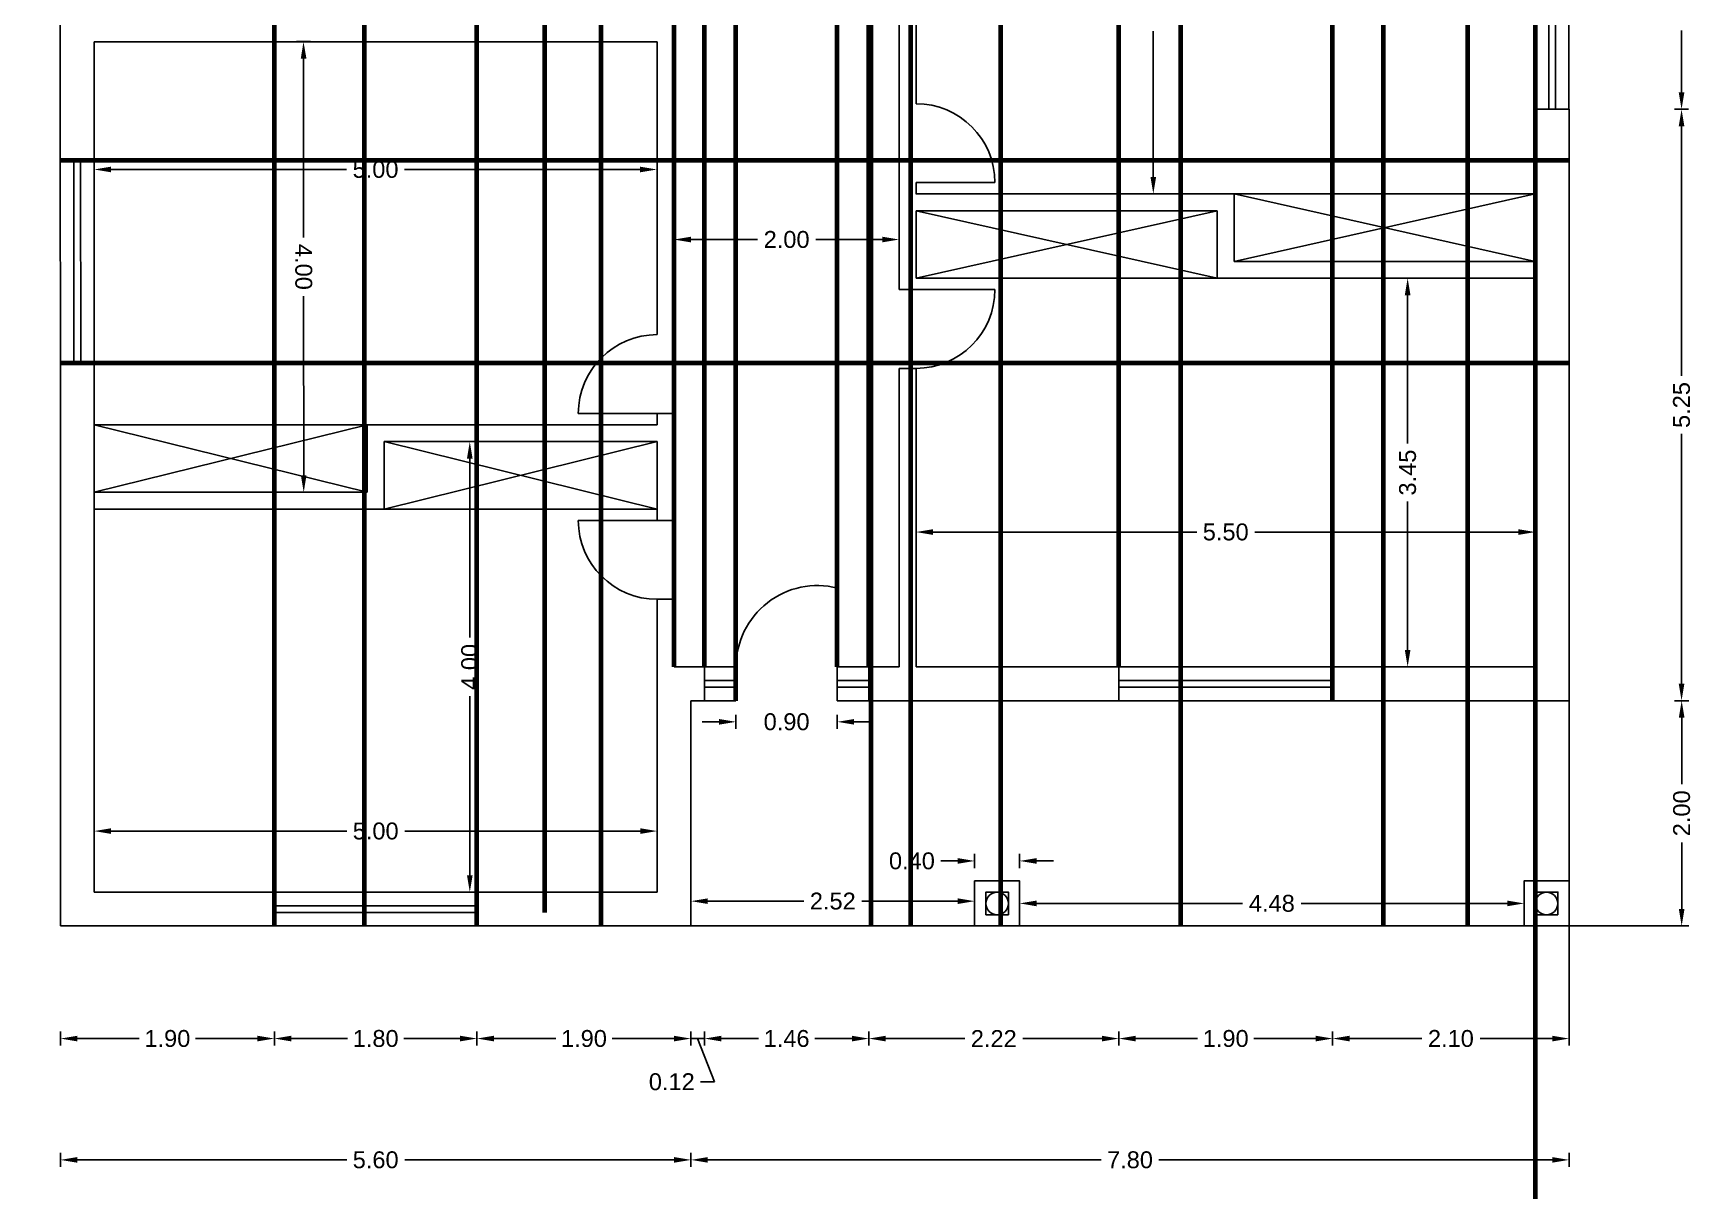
# Model space of a CAD drawing. Header units: millimetres. Extents: x 1315 to 1720, y -131 to -50.
# Drawn here: x 1542.15 to 1556.89, y -86.5 to -76.22 of the extents above; entities that cross this region are included whole.
import ezdxf

# ---------------------------------------------------------------- set-up
doc = ezdxf.new("R2010")
doc.units = ezdxf.units.MM
for name, color, linetype in [('Alçados', 50, 'Continuous'), ('cortes', 6, 'Continuous'), ('cotas', 1, 'Continuous')]:
    doc.layers.add(name, color=color, linetype=linetype)
doc.styles.get("Standard").update_dxf_attribs({"font": 'ARIALUNI.TTF', "height": 0.22})
doc.dimstyles.get("Standard").update_dxf_attribs({"dimtxt": 0.15, "dimasz": 0.15, "dimexe": 0.0625, "dimexo": 0.0625, "dimgap": 0.0625, "dimtad": 0, "dimzin": 0, "dimdsep": 46, "dimtxsty": 'Standard', "dimcen": 2.5, "dimclrd": 256, "dimclre": 256, "dimclrt": 256, "dimazin": 0, "dimtfac": 1, "dimtofl": 0, "dimtmove": 0, "dimatfit": 3, "dimfxl": 0.0625, "dimfxlon": 1, "dimtolj": 1, "dimtzin": 0, "dimlwd": -1, "dimlwe": -1, "dimarcsym": 0})

# ---------------------------------------------------------------- blocks, each defined once
blk = doc.blocks.new('*D99')
at = {"layer": 'cotas', "transparency": 16777216}
for p, q in [((1540.776, -79.147), (1540.651, -79.147)), ((1540.713, -79.297), (1540.713, -81.389)), ((1540.713, -83.997), (1540.713, -81.904)), ((1540.776, -84.147), (1540.651, -84.147))]:
    blk.add_line(p, q, dxfattribs=at)
at = {"layer": 'cotas', "lineweight": 100, "transparency": 16777216}
for points in [[(1540.688, -79.297), (1540.738, -79.297), (1540.713, -79.147)], [(1540.688, -83.997), (1540.738, -83.997), (1540.713, -84.147)]]:
    blk.add_solid(points, dxfattribs=at)
at = {"layer": 'Defpoints', "color": 0, "lineweight": 100, "transparency": 16777216}
for p in [(1540.713, -79.147), (1542.389, -79.147), (1542.389, -84.147)]:
    blk.add_point(p, dxfattribs=at)
at = {"layer": 'cotas', "transparency": 16777216, "insert": (1540.713, -81.647), "char_height": 0.15, "attachment_point": 5, "rotation": 90}
blk.add_mtext('\\A1;5.00', dxfattribs=at)
blk = doc.blocks.new('*D100')
at = {"layer": 'cotas', "transparency": 16777216}
for p, q in [((1540.785, -77.347), (1540.66, -77.347)), ((1540.723, -77.497), (1540.723, -77.996)), ((1540.723, -78.997), (1540.723, -78.497)), ((1540.785, -79.147), (1540.66, -79.147))]:
    blk.add_line(p, q, dxfattribs=at)
at = {"layer": 'cotas', "lineweight": 100, "transparency": 16777216}
for points in [[(1540.698, -77.497), (1540.748, -77.497), (1540.723, -77.347)], [(1540.698, -78.997), (1540.748, -78.997), (1540.723, -79.147)]]:
    blk.add_solid(points, dxfattribs=at)
at = {"layer": 'Defpoints', "color": 0, "lineweight": 100, "transparency": 16777216}
for p in [(1540.723, -77.347), (1542.389, -77.347), (1542.389, -79.147)]:
    blk.add_point(p, dxfattribs=at)
at = {"layer": 'cotas', "transparency": 16777216, "insert": (1540.723, -78.247), "char_height": 0.15, "attachment_point": 5, "rotation": 90}
blk.add_mtext('\\A1;1.80', dxfattribs=at)
blk = doc.blocks.new('*D101')
at = {"layer": 'cotas', "transparency": 16777216}
for p, q in [((1540.79, -75.297), (1540.665, -75.297)), ((1540.727, -75.447), (1540.727, -76.063)), ((1540.727, -77.197), (1540.727, -76.581)), ((1540.79, -77.347), (1540.665, -77.347))]:
    blk.add_line(p, q, dxfattribs=at)
at = {"layer": 'cotas', "lineweight": 100, "transparency": 16777216}
for points in [[(1540.702, -75.447), (1540.752, -75.447), (1540.727, -75.297)], [(1540.702, -77.197), (1540.752, -77.197), (1540.727, -77.347)]]:
    blk.add_solid(points, dxfattribs=at)
at = {"layer": 'Defpoints', "color": 0, "lineweight": 100, "transparency": 16777216}
for p in [(1540.727, -75.297), (1542.388, -75.297), (1542.388, -77.347)]:
    blk.add_point(p, dxfattribs=at)
at = {"layer": 'cotas', "transparency": 16777216, "insert": (1540.727, -76.322), "char_height": 0.15, "attachment_point": 5, "rotation": 90}
blk.add_mtext('\\A1;2.05', dxfattribs=at)
blk = doc.blocks.new('*D95')
at = {"layer": 'cotas', "transparency": 16777216}
for p, q in [((1556.725, -74.997), (1556.85, -74.997)), ((1556.725, -76.897), (1556.85, -76.897))]:
    blk.add_line(p, q, dxfattribs=at)
at = {"layer": 'cotas', "lineweight": -2, "transparency": 16777216}
for p, q in [((1556.788, -75.147), (1556.788, -75.696)), ((1556.788, -76.747), (1556.788, -76.197))]:
    blk.add_line(p, q, dxfattribs=at)
at = {"layer": 'cotas', "lineweight": 100, "transparency": 16777216}
for points in [[(1556.763, -75.147), (1556.813, -75.147), (1556.788, -74.997)], [(1556.763, -76.747), (1556.813, -76.747), (1556.788, -76.897)]]:
    blk.add_solid(points, dxfattribs=at)
at = {"layer": 'Defpoints', "color": 0, "lineweight": 100, "transparency": 16777216}
for p in [(1555.788, -74.997), (1555.788, -76.897), (1556.788, -76.897)]:
    blk.add_point(p, dxfattribs=at)
at = {"layer": 'cotas', "transparency": 16777216, "insert": (1556.788, -75.947), "char_height": 0.15, "attachment_point": 5, "rotation": 90}
blk.add_mtext('\\A1;1.90', dxfattribs=at)
blk = doc.blocks.new('*D109')
at = {"layer": 'cotas', "transparency": 16777216}
for p, q in [((1556.725, -76.897), (1556.85, -76.897)), ((1556.788, -77.047), (1556.788, -79.264)), ((1556.788, -81.997), (1556.788, -79.779)), ((1556.725, -82.147), (1556.85, -82.147))]:
    blk.add_line(p, q, dxfattribs=at)
at = {"layer": 'cotas', "lineweight": 100, "transparency": 16777216}
for points in [[(1556.763, -77.047), (1556.813, -77.047), (1556.788, -76.897)], [(1556.763, -81.997), (1556.813, -81.997), (1556.788, -82.147)]]:
    blk.add_solid(points, dxfattribs=at)
at = {"layer": 'Defpoints', "color": 0, "lineweight": 100, "transparency": 16777216}
for p in [(1555.788, -76.897), (1555.788, -82.147), (1556.788, -82.147)]:
    blk.add_point(p, dxfattribs=at)
at = {"layer": 'cotas', "transparency": 16777216, "insert": (1556.788, -79.522), "char_height": 0.15, "attachment_point": 5, "rotation": 90}
blk.add_mtext('\\A1;5.25', dxfattribs=at)
blk = doc.blocks.new('*D110')
at = {"layer": 'cotas', "transparency": 16777216}
for p, q in [((1556.727, -82.147), (1556.852, -82.147)), ((1556.789, -82.297), (1556.789, -82.888)), ((1556.789, -83.997), (1556.789, -83.405)), ((1556.727, -84.147), (1556.852, -84.147))]:
    blk.add_line(p, q, dxfattribs=at)
at = {"layer": 'cotas', "lineweight": 100, "transparency": 16777216}
for points in [[(1556.764, -82.297), (1556.814, -82.297), (1556.789, -82.147)], [(1556.764, -83.997), (1556.814, -83.997), (1556.789, -84.147)]]:
    blk.add_solid(points, dxfattribs=at)
at = {"layer": 'Defpoints', "color": 0, "lineweight": 100, "transparency": 16777216}
for p in [(1555.788, -82.147), (1555.789, -84.147), (1556.789, -84.147)]:
    blk.add_point(p, dxfattribs=at)
at = {"layer": 'cotas', "transparency": 16777216, "insert": (1556.789, -83.147), "char_height": 0.15, "attachment_point": 5, "rotation": 90}
blk.add_mtext('\\A1;2.00', dxfattribs=at)
blk = doc.blocks.new('*D111')
at = {"layer": 'cotas', "transparency": 16777216}
for p, q in [((1550.909, -84.009), (1550.909, -83.884)), ((1551.059, -83.947), (1552.889, -83.947)), ((1555.239, -83.947), (1553.41, -83.947)), ((1555.389, -84.009), (1555.389, -83.884))]:
    blk.add_line(p, q, dxfattribs=at)
at = {"layer": 'cotas', "lineweight": 100, "transparency": 16777216}
for points in [[(1551.059, -83.922), (1551.059, -83.972), (1550.909, -83.947)], [(1555.239, -83.922), (1555.239, -83.972), (1555.389, -83.947)]]:
    blk.add_solid(points, dxfattribs=at)
at = {"layer": 'Defpoints', "color": 0, "lineweight": 100, "transparency": 16777216}
for p in [(1555.389, -83.947), (1550.909, -84.147), (1555.389, -84.147)]:
    blk.add_point(p, dxfattribs=at)
at = {"layer": 'cotas', "transparency": 16777216, "insert": (1553.149, -83.947), "char_height": 0.15, "attachment_point": 5}
blk.add_mtext('\\A1;4.48', dxfattribs=at)
blk = doc.blocks.new('*D112')
at = {"layer": 'cotas', "transparency": 16777216}
for p, q in [((1547.989, -83.989), (1547.989, -83.864)), ((1550.509, -83.989), (1550.509, -83.864)), ((1548.139, -83.927), (1548.992, -83.927)), ((1550.359, -83.927), (1549.507, -83.927))]:
    blk.add_line(p, q, dxfattribs=at)
at = {"layer": 'cotas', "lineweight": 100, "transparency": 16777216}
for points in [[(1548.139, -83.902), (1548.139, -83.952), (1547.989, -83.927)], [(1550.359, -83.902), (1550.359, -83.952), (1550.509, -83.927)]]:
    blk.add_solid(points, dxfattribs=at)
at = {"layer": 'Defpoints', "color": 0, "lineweight": 100, "transparency": 16777216}
for p in [(1550.509, -83.927), (1547.989, -84.147), (1550.509, -84.147)]:
    blk.add_point(p, dxfattribs=at)
at = {"layer": 'cotas', "transparency": 16777216, "insert": (1549.249, -83.927), "char_height": 0.15, "attachment_point": 5}
blk.add_mtext('\\A1;2.52', dxfattribs=at)
blk = doc.blocks.new('*D113')
at = {"layer": 'cotas', "transparency": 16777216}
for p, q in [((1548.239, -82.335), (1548.089, -82.335)), ((1548.389, -82.272), (1548.389, -82.397)), ((1549.289, -82.272), (1549.289, -82.397)), ((1549.439, -82.335), (1549.589, -82.335))]:
    blk.add_line(p, q, dxfattribs=at)
at = {"layer": 'cotas', "lineweight": 100, "transparency": 16777216}
for points in [[(1548.239, -82.31), (1548.239, -82.36), (1548.389, -82.335)], [(1549.439, -82.31), (1549.439, -82.36), (1549.289, -82.335)]]:
    blk.add_solid(points, dxfattribs=at)
at = {"layer": 'Defpoints', "color": 0, "lineweight": 100, "transparency": 16777216}
for p in [(1548.389, -82.147), (1549.289, -82.147), (1549.289, -82.335)]:
    blk.add_point(p, dxfattribs=at)
at = {"layer": 'cotas', "transparency": 16777216, "insert": (1548.839, -82.335), "char_height": 0.15, "attachment_point": 5}
blk.add_mtext('\\A1;0.90', dxfattribs=at)
blk = doc.blocks.new('*D114')
at = {"layer": 'cotas', "transparency": 16777216}
for p, q in [((1549.989, -80.712), (1549.989, -80.587)), ((1555.489, -80.712), (1555.489, -80.587)), ((1550.139, -80.65), (1552.482, -80.65)), ((1555.339, -80.65), (1552.997, -80.65))]:
    blk.add_line(p, q, dxfattribs=at)
at = {"layer": 'cotas', "lineweight": 100, "transparency": 16777216}
for points in [[(1550.139, -80.625), (1550.139, -80.675), (1549.989, -80.65)], [(1555.339, -80.625), (1555.339, -80.675), (1555.489, -80.65)]]:
    blk.add_solid(points, dxfattribs=at)
at = {"layer": 'Defpoints', "color": 0, "lineweight": 100, "transparency": 16777216}
for p in [(1555.489, -80.65), (1549.989, -81.847), (1555.489, -81.847)]:
    blk.add_point(p, dxfattribs=at)
at = {"layer": 'cotas', "transparency": 16777216, "insert": (1552.739, -80.65), "char_height": 0.15, "attachment_point": 5}
blk.add_mtext('\\A1;5.50', dxfattribs=at)
blk = doc.blocks.new('*D115')
at = {"layer": 'cotas', "transparency": 16777216}
for p, q in [((1554.417, -78.397), (1554.292, -78.397)), ((1554.355, -78.547), (1554.355, -79.864)), ((1554.355, -81.697), (1554.355, -80.379)), ((1554.417, -81.847), (1554.292, -81.847))]:
    blk.add_line(p, q, dxfattribs=at)
at = {"layer": 'cotas', "lineweight": 100, "transparency": 16777216}
for points in [[(1554.33, -78.547), (1554.38, -78.547), (1554.355, -78.397)], [(1554.33, -81.697), (1554.38, -81.697), (1554.355, -81.847)]]:
    blk.add_solid(points, dxfattribs=at)
at = {"layer": 'Defpoints', "color": 0, "lineweight": 100, "transparency": 16777216}
for p in [(1555.489, -78.397), (1554.355, -81.847), (1555.489, -81.847)]:
    blk.add_point(p, dxfattribs=at)
at = {"layer": 'cotas', "transparency": 16777216, "insert": (1554.355, -80.122), "char_height": 0.15, "attachment_point": 5, "rotation": 90}
blk.add_mtext('\\A1;3.45', dxfattribs=at)
blk = doc.blocks.new('*D125')
at = {"layer": 'cotas', "transparency": 16777216}
for p, q in [((1552.158, -74.247), (1552.033, -74.247)), ((1552.096, -74.397), (1552.096, -75.689)), ((1552.096, -77.497), (1552.096, -76.204)), ((1552.158, -77.647), (1552.033, -77.647))]:
    blk.add_line(p, q, dxfattribs=at)
at = {"layer": 'cotas', "lineweight": 100, "transparency": 16777216}
for points in [[(1552.071, -74.397), (1552.121, -74.397), (1552.096, -74.247)], [(1552.071, -77.497), (1552.121, -77.497), (1552.096, -77.647)]]:
    blk.add_solid(points, dxfattribs=at)
at = {"layer": 'Defpoints', "color": 0, "lineweight": 100, "transparency": 16777216}
for p in [(1552.096, -74.247), (1552.738, -74.247), (1552.738, -77.647)]:
    blk.add_point(p, dxfattribs=at)
at = {"layer": 'cotas', "transparency": 16777216, "insert": (1552.096, -75.947), "char_height": 0.15, "attachment_point": 5, "rotation": 90}
blk.add_mtext('\\A1;3.40', dxfattribs=at)
blk = doc.blocks.new('*D126')
at = {"layer": 'cotas', "transparency": 16777216}
for p, q in [((1542.689, -83.368), (1542.689, -83.243)), ((1547.689, -83.368), (1547.689, -83.243)), ((1542.839, -83.305), (1544.932, -83.305)), ((1547.539, -83.305), (1545.447, -83.305))]:
    blk.add_line(p, q, dxfattribs=at)
at = {"layer": 'cotas', "lineweight": 100, "transparency": 16777216}
for points in [[(1542.839, -83.28), (1542.839, -83.33), (1542.689, -83.305)], [(1547.539, -83.28), (1547.539, -83.33), (1547.689, -83.305)]]:
    blk.add_solid(points, dxfattribs=at)
at = {"layer": 'Defpoints', "color": 0, "lineweight": 100, "transparency": 16777216}
for p in [(1547.689, -83.305), (1542.689, -83.847), (1547.689, -83.847)]:
    blk.add_point(p, dxfattribs=at)
at = {"layer": 'cotas', "transparency": 16777216, "insert": (1545.189, -83.305), "char_height": 0.15, "attachment_point": 5}
blk.add_mtext('\\A1;5.00', dxfattribs=at)
blk = doc.blocks.new('*D127')
at = {"layer": 'cotas', "transparency": 16777216}
for p, q in [((1546.088, -79.847), (1545.963, -79.847)), ((1546.025, -79.997), (1546.025, -81.586)), ((1546.025, -83.697), (1546.025, -82.107)), ((1546.088, -83.847), (1545.963, -83.847))]:
    blk.add_line(p, q, dxfattribs=at)
at = {"layer": 'cotas', "lineweight": 100, "transparency": 16777216}
for points in [[(1546, -79.997), (1546.05, -79.997), (1546.025, -79.847)], [(1546, -83.697), (1546.05, -83.697), (1546.025, -83.847)]]:
    blk.add_solid(points, dxfattribs=at)
at = {"layer": 'Defpoints', "color": 0, "lineweight": 100, "transparency": 16777216}
for p in [(1547.689, -79.847), (1546.025, -83.847), (1547.689, -83.847)]:
    blk.add_point(p, dxfattribs=at)
at = {"layer": 'cotas', "transparency": 16777216, "insert": (1546.025, -81.847), "char_height": 0.15, "attachment_point": 5, "rotation": 90}
blk.add_mtext('\\A1;4.00', dxfattribs=at)
blk = doc.blocks.new('*D128')
at = {"layer": 'cotas', "transparency": 16777216}
for p, q in [((1544.486, -76.296), (1544.611, -76.296)), ((1544.549, -76.446), (1544.549, -78.036)), ((1544.55, -80.146), (1544.549, -78.556)), ((1544.488, -80.296), (1544.613, -80.296))]:
    blk.add_line(p, q, dxfattribs=at)
at = {"layer": 'cotas', "lineweight": 100, "transparency": 16777216}
for points in [[(1544.574, -76.446), (1544.524, -76.446), (1544.548, -76.296)], [(1544.575, -80.146), (1544.525, -80.146), (1544.55, -80.296)]]:
    blk.add_solid(points, dxfattribs=at)
at = {"layer": 'Defpoints', "color": 0, "lineweight": 100, "transparency": 16777216}
for p in [(1542.688, -76.297), (1544.548, -76.296), (1542.689, -80.297)]:
    blk.add_point(p, dxfattribs=at)
at = {"layer": 'cotas', "transparency": 16777216, "insert": (1544.549, -78.296), "char_height": 0.15, "attachment_point": 5, "rotation": 270.0236}
blk.add_mtext('\\A1;4.00', dxfattribs=at)
blk = doc.blocks.new('*D129')
at = {"layer": 'cotas', "transparency": 16777216}
for p, q in [((1542.688, -77.368), (1542.688, -77.493)), ((1547.688, -77.368), (1547.688, -77.493)), ((1542.838, -77.431), (1544.93, -77.431)), ((1547.538, -77.431), (1545.445, -77.431))]:
    blk.add_line(p, q, dxfattribs=at)
at = {"layer": 'cotas', "lineweight": 100, "transparency": 16777216}
for points in [[(1542.838, -77.406), (1542.838, -77.456), (1542.688, -77.431)], [(1547.538, -77.406), (1547.538, -77.456), (1547.688, -77.431)]]:
    blk.add_solid(points, dxfattribs=at)
at = {"layer": 'Defpoints', "color": 0, "lineweight": 100, "transparency": 16777216}
for p in [(1542.688, -76.297), (1547.688, -76.297), (1547.688, -77.431)]:
    blk.add_point(p, dxfattribs=at)
at = {"layer": 'cotas', "transparency": 16777216, "insert": (1545.188, -77.431), "char_height": 0.15, "attachment_point": 5}
blk.add_mtext('\\A1;5.00', dxfattribs=at)
blk = doc.blocks.new('*D133')
at = {"layer": 'cotas', "transparency": 16777216}
for p, q in [((1547.839, -78.115), (1547.839, -77.99)), ((1547.989, -78.053), (1548.581, -78.053)), ((1549.689, -78.053), (1549.098, -78.053)), ((1549.839, -78.115), (1549.839, -77.99))]:
    blk.add_line(p, q, dxfattribs=at)
at = {"layer": 'cotas', "lineweight": 100, "transparency": 16777216}
for points in [[(1547.989, -78.028), (1547.989, -78.078), (1547.839, -78.053)], [(1549.689, -78.028), (1549.689, -78.078), (1549.839, -78.053)]]:
    blk.add_solid(points, dxfattribs=at)
at = {"layer": 'Defpoints', "color": 0, "lineweight": 100, "transparency": 16777216}
for p in [(1547.839, -78.053), (1547.839, -78.497), (1549.839, -78.497)]:
    blk.add_point(p, dxfattribs=at)
at = {"layer": 'cotas', "transparency": 16777216, "insert": (1548.839, -78.053), "char_height": 0.15, "attachment_point": 5}
blk.add_mtext('\\A1;2.00', dxfattribs=at)
blk = doc.blocks.new('*D136')
at = {"layer": 'cotas', "transparency": 16777216}
for p, q in [((1553.689, -85.084), (1553.689, -85.209)), ((1553.839, -85.147), (1554.481, -85.147)), ((1555.639, -85.147), (1554.998, -85.147)), ((1555.789, -85.084), (1555.789, -85.209))]:
    blk.add_line(p, q, dxfattribs=at)
at = {"layer": 'cotas', "lineweight": 100, "transparency": 16777216}
for points in [[(1553.839, -85.122), (1553.839, -85.172), (1553.689, -85.147)], [(1555.639, -85.122), (1555.639, -85.172), (1555.789, -85.147)]]:
    blk.add_solid(points, dxfattribs=at)
at = {"layer": 'Defpoints', "color": 0, "lineweight": 100, "transparency": 16777216}
for p in [(1553.689, -82.147), (1555.789, -82.147), (1555.789, -85.147)]:
    blk.add_point(p, dxfattribs=at)
at = {"layer": 'cotas', "transparency": 16777216, "insert": (1554.739, -85.147), "char_height": 0.15, "attachment_point": 5}
blk.add_mtext('\\A1;2.10', dxfattribs=at)
blk = doc.blocks.new('*D137')
at = {"layer": 'cotas', "transparency": 16777216}
for p, q in [((1551.789, -85.084), (1551.789, -85.209)), ((1551.939, -85.147), (1552.489, -85.147)), ((1553.539, -85.147), (1552.989, -85.147)), ((1553.689, -85.084), (1553.689, -85.209))]:
    blk.add_line(p, q, dxfattribs=at)
at = {"layer": 'cotas', "lineweight": 100, "transparency": 16777216}
for points in [[(1551.939, -85.122), (1551.939, -85.172), (1551.789, -85.147)], [(1553.539, -85.122), (1553.539, -85.172), (1553.689, -85.147)]]:
    blk.add_solid(points, dxfattribs=at)
at = {"layer": 'Defpoints', "color": 0, "lineweight": 100, "transparency": 16777216}
for p in [(1551.789, -82.147), (1553.689, -82.147), (1553.689, -85.147)]:
    blk.add_point(p, dxfattribs=at)
at = {"layer": 'cotas', "transparency": 16777216, "insert": (1552.739, -85.147), "char_height": 0.15, "attachment_point": 5}
blk.add_mtext('\\A1;1.90', dxfattribs=at)
blk = doc.blocks.new('*D138')
at = {"layer": 'cotas', "transparency": 16777216}
for p, q in [((1549.569, -85.084), (1549.569, -85.209)), ((1549.719, -85.147), (1550.422, -85.147)), ((1551.639, -85.147), (1550.937, -85.147)), ((1551.789, -85.084), (1551.789, -85.209))]:
    blk.add_line(p, q, dxfattribs=at)
at = {"layer": 'cotas', "lineweight": 100, "transparency": 16777216}
for points in [[(1549.719, -85.122), (1549.719, -85.172), (1549.569, -85.147)], [(1551.639, -85.122), (1551.639, -85.172), (1551.789, -85.147)]]:
    blk.add_solid(points, dxfattribs=at)
at = {"layer": 'Defpoints', "color": 0, "lineweight": 100, "transparency": 16777216}
for p in [(1549.569, -81.847), (1551.789, -81.847), (1549.569, -85.147)]:
    blk.add_point(p, dxfattribs=at)
at = {"layer": 'cotas', "transparency": 16777216, "insert": (1550.679, -85.147), "char_height": 0.15, "attachment_point": 5}
blk.add_mtext('\\A1;2.22', dxfattribs=at)
blk = doc.blocks.new('*D139')
at = {"layer": 'cotas', "transparency": 16777216}
for p, q in [((1548.109, -85.084), (1548.109, -85.209)), ((1548.259, -85.147), (1548.589, -85.147)), ((1549.419, -85.147), (1549.09, -85.147)), ((1549.569, -85.084), (1549.569, -85.209))]:
    blk.add_line(p, q, dxfattribs=at)
at = {"layer": 'cotas', "lineweight": 100, "transparency": 16777216}
for points in [[(1548.259, -85.122), (1548.259, -85.172), (1548.109, -85.147)], [(1549.419, -85.122), (1549.419, -85.172), (1549.569, -85.147)]]:
    blk.add_solid(points, dxfattribs=at)
at = {"layer": 'Defpoints', "color": 0, "lineweight": 100, "transparency": 16777216}
for p in [(1548.109, -82.147), (1549.569, -82.147), (1548.109, -85.147)]:
    blk.add_point(p, dxfattribs=at)
at = {"layer": 'cotas', "transparency": 16777216, "insert": (1548.839, -85.147), "char_height": 0.15, "attachment_point": 5}
blk.add_mtext('\\A1;1.46', dxfattribs=at)
blk = doc.blocks.new('*D140')
at = {"layer": 'cotas', "transparency": 16777216}
for p, q in [((1542.389, -85.084), (1542.389, -85.209)), ((1542.539, -85.147), (1543.089, -85.147)), ((1544.139, -85.147), (1543.589, -85.147)), ((1544.289, -85.084), (1544.289, -85.209))]:
    blk.add_line(p, q, dxfattribs=at)
at = {"layer": 'cotas', "lineweight": 100, "transparency": 16777216}
for points in [[(1542.539, -85.122), (1542.539, -85.172), (1542.389, -85.147)], [(1544.139, -85.122), (1544.139, -85.172), (1544.289, -85.147)]]:
    blk.add_solid(points, dxfattribs=at)
at = {"layer": 'Defpoints', "color": 0, "lineweight": 100, "transparency": 16777216}
for p in [(1542.389, -84.147), (1544.289, -84.147), (1544.289, -85.147)]:
    blk.add_point(p, dxfattribs=at)
at = {"layer": 'cotas', "transparency": 16777216, "insert": (1543.339, -85.147), "char_height": 0.15, "attachment_point": 5}
blk.add_mtext('\\A1;1.90', dxfattribs=at)
blk = doc.blocks.new('*D141')
at = {"layer": 'cotas', "transparency": 16777216}
for p, q in [((1544.289, -85.084), (1544.289, -85.209)), ((1544.439, -85.147), (1544.939, -85.147)), ((1545.939, -85.147), (1545.439, -85.147)), ((1546.089, -85.084), (1546.089, -85.209))]:
    blk.add_line(p, q, dxfattribs=at)
at = {"layer": 'cotas', "lineweight": 100, "transparency": 16777216}
for points in [[(1544.439, -85.122), (1544.439, -85.172), (1544.289, -85.147)], [(1545.939, -85.122), (1545.939, -85.172), (1546.089, -85.147)]]:
    blk.add_solid(points, dxfattribs=at)
at = {"layer": 'Defpoints', "color": 0, "lineweight": 100, "transparency": 16777216}
for p in [(1544.289, -84.147), (1546.089, -84.147), (1546.089, -85.147)]:
    blk.add_point(p, dxfattribs=at)
at = {"layer": 'cotas', "transparency": 16777216, "insert": (1545.189, -85.147), "char_height": 0.15, "attachment_point": 5}
blk.add_mtext('\\A1;1.80', dxfattribs=at)
blk = doc.blocks.new('*D142')
at = {"layer": 'cotas', "transparency": 16777216}
for p, q in [((1546.089, -85.084), (1546.089, -85.209)), ((1546.239, -85.147), (1546.789, -85.147)), ((1547.839, -85.147), (1547.289, -85.147)), ((1547.989, -85.084), (1547.989, -85.209))]:
    blk.add_line(p, q, dxfattribs=at)
at = {"layer": 'cotas', "lineweight": 100, "transparency": 16777216}
for points in [[(1546.239, -85.122), (1546.239, -85.172), (1546.089, -85.147)], [(1547.839, -85.122), (1547.839, -85.172), (1547.989, -85.147)]]:
    blk.add_solid(points, dxfattribs=at)
at = {"layer": 'Defpoints', "color": 0, "lineweight": 100, "transparency": 16777216}
for p in [(1546.089, -84.147), (1547.989, -84.147), (1547.989, -85.147)]:
    blk.add_point(p, dxfattribs=at)
at = {"layer": 'cotas', "transparency": 16777216, "insert": (1547.039, -85.147), "char_height": 0.15, "attachment_point": 5}
blk.add_mtext('\\A1;1.90', dxfattribs=at)
blk = doc.blocks.new('*D81')
at = {"layer": 'cotas', "transparency": 16777216}
for p, q in [((1547.989, -86.161), (1547.989, -86.286)), ((1548.139, -86.224), (1551.633, -86.224)), ((1555.639, -86.224), (1552.146, -86.224)), ((1555.789, -86.161), (1555.789, -86.286))]:
    blk.add_line(p, q, dxfattribs=at)
at = {"layer": 'cotas', "lineweight": 100, "transparency": 16777216}
for points in [[(1548.139, -86.199), (1548.139, -86.249), (1547.989, -86.224)], [(1555.639, -86.199), (1555.639, -86.249), (1555.789, -86.224)]]:
    blk.add_solid(points, dxfattribs=at)
at = {"layer": 'Defpoints', "color": 0, "lineweight": 100, "transparency": 16777216}
for p in [(1547.989, -84.147), (1555.789, -84.147), (1555.789, -86.224)]:
    blk.add_point(p, dxfattribs=at)
at = {"layer": 'cotas', "transparency": 16777216, "insert": (1551.889, -86.224), "char_height": 0.15, "attachment_point": 5}
blk.add_mtext('\\A1;7.80', dxfattribs=at)
blk = doc.blocks.new('*D82')
at = {"layer": 'cotas', "transparency": 16777216}
for p, q in [((1542.389, -86.161), (1542.389, -86.286)), ((1542.539, -86.224), (1544.932, -86.224)), ((1547.839, -86.224), (1545.447, -86.224)), ((1547.989, -86.161), (1547.989, -86.286))]:
    blk.add_line(p, q, dxfattribs=at)
at = {"layer": 'cotas', "lineweight": 100, "transparency": 16777216}
for points in [[(1542.539, -86.199), (1542.539, -86.249), (1542.389, -86.224)], [(1547.839, -86.199), (1547.839, -86.249), (1547.989, -86.224)]]:
    blk.add_solid(points, dxfattribs=at)
at = {"layer": 'Defpoints', "color": 0, "lineweight": 100, "transparency": 16777216}
for p in [(1542.389, -84.147), (1547.989, -84.147), (1547.989, -86.224)]:
    blk.add_point(p, dxfattribs=at)
at = {"layer": 'cotas', "transparency": 16777216, "insert": (1545.189, -86.224), "char_height": 0.15, "attachment_point": 5}
blk.add_mtext('\\A1;5.60', dxfattribs=at)
blk = doc.blocks.new('*D84')
at = {"layer": 'cotas', "transparency": 16777216}
for p, q in [((1544.288, -61.995), (1544.288, -61.932)), ((1544.438, -61.995), (1545.942, -61.995)), ((1547.959, -61.995), (1546.455, -61.995)), ((1548.109, -62.057), (1548.109, -61.932))]:
    blk.add_line(p, q, dxfattribs=at)
at = {"layer": 'cotas', "lineweight": 100, "transparency": 16777216}
for points in [[(1544.438, -61.97), (1544.438, -62.02), (1544.288, -61.995)], [(1547.959, -61.97), (1547.959, -62.02), (1548.109, -61.995)]]:
    blk.add_solid(points, dxfattribs=at)
at = {"layer": 'Defpoints', "color": 0, "lineweight": 100, "transparency": 16777216}
for p in [(1544.288, -61.995), (1548.109, -61.995), (1548.109, -85.147)]:
    blk.add_point(p, dxfattribs=at)
at = {"layer": 'cotas', "transparency": 16777216, "insert": (1546.199, -61.995), "char_height": 0.15, "attachment_point": 5}
blk.add_mtext('\\A1;3.82', dxfattribs=at)
blk = doc.blocks.new('*D85')
at = {"layer": 'cotas', "transparency": 16777216}
for p, q in [((1548.049, -61.995), (1548.119, -61.762)), ((1548.119, -61.762), (1548.244, -61.762)), ((1547.839, -61.995), (1547.689, -61.995)), ((1547.989, -62.057), (1547.989, -61.932)), ((1548.109, -61.995), (1547.989, -61.995)), ((1548.109, -62.057), (1548.109, -61.932)), ((1548.259, -61.995), (1548.409, -61.995))]:
    blk.add_line(p, q, dxfattribs=at)
at = {"layer": 'cotas', "lineweight": 100, "transparency": 16777216}
for points in [[(1547.839, -61.97), (1547.839, -62.02), (1547.989, -61.995)], [(1548.259, -61.97), (1548.259, -62.02), (1548.109, -61.995)]]:
    blk.add_solid(points, dxfattribs=at)
at = {"layer": 'Defpoints', "color": 0, "lineweight": 100, "transparency": 16777216}
for p in [(1547.989, -61.995), (1547.989, -85.147), (1548.109, -85.147)]:
    blk.add_point(p, dxfattribs=at)
at = {"layer": 'cotas', "transparency": 16777216, "insert": (1548.501, -61.762), "char_height": 0.15, "attachment_point": 5}
blk.add_mtext('\\A1;0.12', dxfattribs=at)
blk = doc.blocks.new('*D86')
at = {"layer": 'cotas', "transparency": 16777216}
for p, q in [((1548.049, -61.995), (1548.119, -61.762)), ((1548.119, -61.762), (1548.244, -61.762)), ((1547.839, -61.995), (1547.689, -61.995)), ((1547.989, -62.057), (1547.989, -61.932)), ((1547.989, -61.995), (1548.109, -61.995)), ((1548.109, -62.057), (1548.109, -61.932)), ((1548.259, -61.995), (1548.409, -61.995))]:
    blk.add_line(p, q, dxfattribs=at)
at = {"layer": 'cotas', "lineweight": 100, "transparency": 16777216}
for points in [[(1547.839, -61.97), (1547.839, -62.02), (1547.989, -61.995)], [(1548.259, -61.97), (1548.259, -62.02), (1548.109, -61.995)]]:
    blk.add_solid(points, dxfattribs=at)
at = {"layer": 'Defpoints', "color": 0, "lineweight": 100, "transparency": 16777216}
for p in [(1548.109, -61.995), (1547.989, -85.147), (1548.109, -85.147)]:
    blk.add_point(p, dxfattribs=at)
at = {"layer": 'cotas', "transparency": 16777216, "insert": (1548.501, -61.762), "char_height": 0.15, "attachment_point": 5}
blk.add_mtext('\\A1;0.12', dxfattribs=at)
blk = doc.blocks.new('*D87')
at = {"layer": 'cotas', "transparency": 16777216}
for p, q in [((1548.049, -61.995), (1548.119, -61.762)), ((1548.119, -61.762), (1548.244, -61.762)), ((1547.839, -61.995), (1547.689, -61.995)), ((1547.989, -62.057), (1547.989, -61.932)), ((1548.109, -61.995), (1547.989, -61.995)), ((1548.109, -62.057), (1548.109, -61.932)), ((1548.259, -61.995), (1548.409, -61.995))]:
    blk.add_line(p, q, dxfattribs=at)
at = {"layer": 'cotas', "lineweight": 100, "transparency": 16777216}
for points in [[(1547.839, -61.97), (1547.839, -62.02), (1547.989, -61.995)], [(1548.259, -61.97), (1548.259, -62.02), (1548.109, -61.995)]]:
    blk.add_solid(points, dxfattribs=at)
at = {"layer": 'Defpoints', "color": 0, "lineweight": 100, "transparency": 16777216}
for p in [(1547.989, -61.995), (1547.989, -85.147), (1548.109, -85.147)]:
    blk.add_point(p, dxfattribs=at)
at = {"layer": 'cotas', "transparency": 16777216, "insert": (1548.501, -61.762), "char_height": 0.15, "attachment_point": 5}
blk.add_mtext('\\A1;0.12', dxfattribs=at)
blk = doc.blocks.new('*D88')
at = {"layer": 'cotas', "transparency": 16777216}
for p, q in [((1548.049, -61.995), (1548.119, -61.762)), ((1548.119, -61.762), (1548.244, -61.762)), ((1547.839, -61.995), (1547.689, -61.995)), ((1547.989, -62.057), (1547.989, -61.932)), ((1547.989, -61.995), (1548.109, -61.995)), ((1548.109, -62.057), (1548.109, -61.932)), ((1548.259, -61.995), (1548.409, -61.995))]:
    blk.add_line(p, q, dxfattribs=at)
at = {"layer": 'cotas', "lineweight": 100, "transparency": 16777216}
for points in [[(1547.839, -61.97), (1547.839, -62.02), (1547.989, -61.995)], [(1548.259, -61.97), (1548.259, -62.02), (1548.109, -61.995)]]:
    blk.add_solid(points, dxfattribs=at)
at = {"layer": 'Defpoints', "color": 0, "lineweight": 100, "transparency": 16777216}
for p in [(1548.109, -61.995), (1547.989, -85.147), (1548.109, -85.147)]:
    blk.add_point(p, dxfattribs=at)
at = {"layer": 'cotas', "transparency": 16777216, "insert": (1548.501, -61.762), "char_height": 0.15, "attachment_point": 5}
blk.add_mtext('\\A1;0.12', dxfattribs=at)
blk = doc.blocks.new('*D89')
at = {"layer": 'cotas', "transparency": 16777216}
for p, q in [((1548.049, -61.995), (1548.119, -61.762)), ((1548.119, -61.762), (1548.244, -61.762)), ((1547.839, -61.995), (1547.689, -61.995)), ((1547.989, -62.057), (1547.989, -61.932)), ((1548.109, -61.995), (1547.989, -61.995)), ((1548.109, -62.057), (1548.109, -61.932)), ((1548.259, -61.995), (1548.409, -61.995))]:
    blk.add_line(p, q, dxfattribs=at)
at = {"layer": 'cotas', "lineweight": 100, "transparency": 16777216}
for points in [[(1547.839, -61.97), (1547.839, -62.02), (1547.989, -61.995)], [(1548.259, -61.97), (1548.259, -62.02), (1548.109, -61.995)]]:
    blk.add_solid(points, dxfattribs=at)
at = {"layer": 'Defpoints', "color": 0, "lineweight": 100, "transparency": 16777216}
for p in [(1547.989, -61.995), (1547.989, -85.147), (1548.109, -85.147)]:
    blk.add_point(p, dxfattribs=at)
at = {"layer": 'cotas', "transparency": 16777216, "insert": (1548.501, -61.762), "char_height": 0.15, "attachment_point": 5}
blk.add_mtext('\\A1;0.12', dxfattribs=at)
blk = doc.blocks.new('*D90')
at = {"layer": 'cotas', "transparency": 16777216}
for p, q in [((1548.049, -61.995), (1548.119, -61.762)), ((1548.119, -61.762), (1548.244, -61.762)), ((1547.839, -61.995), (1547.689, -61.995)), ((1547.989, -62.057), (1547.989, -61.932)), ((1547.989, -61.995), (1548.109, -61.995)), ((1548.109, -62.057), (1548.109, -61.932)), ((1548.259, -61.995), (1548.409, -61.995))]:
    blk.add_line(p, q, dxfattribs=at)
at = {"layer": 'cotas', "lineweight": 100, "transparency": 16777216}
for points in [[(1547.839, -61.97), (1547.839, -62.02), (1547.989, -61.995)], [(1548.259, -61.97), (1548.259, -62.02), (1548.109, -61.995)]]:
    blk.add_solid(points, dxfattribs=at)
at = {"layer": 'Defpoints', "color": 0, "lineweight": 100, "transparency": 16777216}
for p in [(1548.109, -61.995), (1547.989, -85.147), (1548.109, -85.147)]:
    blk.add_point(p, dxfattribs=at)
at = {"layer": 'cotas', "transparency": 16777216, "insert": (1548.501, -61.762), "char_height": 0.15, "attachment_point": 5}
blk.add_mtext('\\A1;0.12', dxfattribs=at)
blk = doc.blocks.new('*D91')
at = {"layer": 'cotas', "transparency": 16777216}
for p, q in [((1547.839, -85.147), (1547.689, -85.147)), ((1547.989, -85.084), (1547.989, -85.209)), ((1547.989, -85.147), (1548.109, -85.147)), ((1548.049, -85.147), (1548.2, -85.531)), ((1548.109, -85.147), (1548.109, -85.084)), ((1548.259, -85.147), (1548.409, -85.147)), ((1548.2, -85.531), (1548.075, -85.531))]:
    blk.add_line(p, q, dxfattribs=at)
at = {"layer": 'cotas', "lineweight": 100, "transparency": 16777216}
for points in [[(1547.839, -85.122), (1547.839, -85.172), (1547.989, -85.147)], [(1548.259, -85.122), (1548.259, -85.172), (1548.109, -85.147)]]:
    blk.add_solid(points, dxfattribs=at)
at = {"layer": 'Defpoints', "color": 0, "lineweight": 100, "transparency": 16777216}
for p in [(1547.989, -84.147), (1548.109, -85.147), (1548.109, -85.147)]:
    blk.add_point(p, dxfattribs=at)
at = {"layer": 'cotas', "transparency": 16777216, "insert": (1547.819, -85.531), "char_height": 0.15, "attachment_point": 5}
blk.add_mtext('\\A1;0.12', dxfattribs=at)
blk = doc.blocks.new('*D151')
at = {"layer": 'cotas', "transparency": 16777216}
for p, q in [((1550.359, -83.57), (1550.209, -83.57)), ((1550.509, -83.633), (1550.509, -83.508)), ((1550.909, -83.633), (1550.909, -83.508)), ((1551.059, -83.57), (1551.209, -83.57))]:
    blk.add_line(p, q, dxfattribs=at)
at = {"layer": 'cotas', "lineweight": 100, "transparency": 16777216}
for points in [[(1550.359, -83.545), (1550.359, -83.595), (1550.509, -83.57)], [(1551.059, -83.545), (1551.059, -83.595), (1550.909, -83.57)]]:
    blk.add_solid(points, dxfattribs=at)
at = {"layer": 'Defpoints', "color": 0, "lineweight": 100, "transparency": 16777216}
for p in [(1550.509, -83.57), (1550.509, -83.747), (1550.909, -83.747)]:
    blk.add_point(p, dxfattribs=at)
at = {"layer": 'cotas', "transparency": 16777216, "insert": (1549.952, -83.57), "char_height": 0.15, "attachment_point": 5}
blk.add_mtext('\\A1;0.40', dxfattribs=at)

msp = doc.modelspace()

# ---------------------------------------------------------------- linework, layer by layer
at = {"color": 3}
for p, q in [((1547.838, -73.347), (1547.839, -76.397)), ((1549.837, -74.247), (1549.839, -78.497)), ((1549.989, -76.847), (1549.988, -74.997)), ((1555.488, -76.897), (1555.488, -74.997)), ((1555.608, -76.897), (1555.608, -74.997)), ((1555.668, -74.997), (1555.668, -76.897)), ((1555.788, -74.997), (1555.788, -76.897)), ((1542.388, -75.297), (1542.388, -77.347)), ((1542.688, -76.297), (1547.688, -76.297)), ((1542.688, -76.297), (1544.471, -76.297)), ((1542.688, -76.397), (1542.688, -76.297)), ((1547.688, -76.297), (1547.689, -76.993)), ((1542.688, -76.397), (1542.688, -77.347)), ((1547.839, -80.547), (1547.839, -76.397)), ((1555.488, -78.147), (1555.488, -76.897)), ((1555.488, -76.897), (1555.788, -76.897)), ((1555.789, -82.147), (1555.789, -76.897)), ((1547.689, -76.993), (1547.689, -78.897)), ((1542.388, -77.347), (1542.688, -77.347)), ((1542.388, -77.347), (1542.389, -79.147)), ((1542.508, -77.346), (1542.509, -79.146)), ((1542.568, -77.347), (1542.569, -79.147)), ((1542.688, -77.347), (1542.689, -79.147)), ((1555.488, -77.647), (1549.988, -77.647)), ((1549.989, -77.647), (1549.989, -77.547)), ((1549.989, -77.547), (1550.689, -77.547)), ((1550.988, -77.647), (1555.488, -77.647)), ((1552.813, -78.247), (1552.813, -77.647)), ((1555.488, -77.647), (1552.813, -78.247)), ((1552.813, -77.647), (1555.488, -78.247)), ((1552.599, -77.797), (1549.989, -77.797)), ((1549.989, -77.797), (1552.614, -77.797)), ((1549.989, -77.797), (1552.624, -77.797)), ((1549.989, -77.797), (1552.664, -77.797)), ((1552.664, -77.797), (1549.989, -78.397)), ((1549.989, -77.797), (1552.664, -78.397)), ((1549.989, -77.797), (1549.989, -78.397)), ((1550.988, -77.797), (1552.599, -77.797)), ((1552.664, -77.797), (1552.664, -78.397)), ((1555.488, -78.247), (1552.813, -78.247)), ((1555.488, -78.247), (1552.863, -78.247)), ((1553.689, -78.247), (1552.878, -78.247)), ((1553.689, -78.247), (1555.488, -78.247)), ((1555.488, -78.147), (1555.488, -78.147)), ((1555.489, -78.397), (1555.488, -78.147)), ((1553.689, -78.397), (1549.989, -78.397)), ((1549.989, -78.397), (1555.489, -78.397)), ((1549.989, -78.397), (1552.599, -78.397)), ((1555.489, -81.847), (1555.489, -78.397)), ((1549.989, -78.497), (1549.839, -78.497)), ((1550.303, -78.497), (1549.989, -78.497)), ((1549.989, -78.497), (1550.689, -78.497)), ((1542.389, -84.147), (1542.389, -79.147)), ((1542.389, -79.147), (1542.689, -79.147)), ((1542.689, -81.543), (1542.689, -79.147)), ((1542.689, -79.847), (1542.689, -79.247)), ((1549.839, -79.197), (1549.839, -81.017)), ((1549.839, -79.197), (1549.989, -79.197)), ((1549.989, -80.782), (1549.989, -79.197)), ((1547.689, -79.597), (1546.989, -79.597)), ((1547.689, -79.597), (1547.689, -79.697)), ((1547.689, -79.597), (1547.839, -79.597)), ((1542.689, -79.697), (1544.614, -79.697)), ((1542.689, -79.697), (1545.114, -79.697)), ((1542.689, -79.697), (1545.114, -80.297)), ((1545.114, -79.697), (1542.689, -80.297)), ((1545.114, -79.697), (1545.114, -80.297)), ((1545.114, -79.697), (1547.689, -79.697)), ((1545.264, -79.847), (1547.689, -79.847)), ((1545.264, -79.847), (1545.264, -80.447)), ((1545.264, -79.847), (1547.689, -80.447)), ((1547.689, -79.847), (1545.264, -80.447)), ((1547.689, -79.847), (1547.689, -80.447)), ((1542.689, -80.297), (1545.114, -80.297)), ((1542.689, -80.447), (1545.264, -80.447)), ((1545.264, -80.447), (1547.689, -80.447)), ((1547.689, -80.447), (1547.689, -80.547)), ((1547.689, -80.547), (1546.989, -80.547)), ((1547.689, -80.547), (1547.839, -80.547)), ((1549.989, -81.847), (1549.989, -80.782)), ((1549.839, -81.017), (1549.839, -81.847)), ((1549.289, -81.847), (1549.289, -81.147)), ((1547.689, -83.847), (1547.689, -81.247)), ((1547.689, -81.247), (1547.839, -81.247)), ((1547.839, -81.847), (1547.839, -81.247)), ((1542.689, -83.847), (1542.689, -81.543)), ((1547.689, -83.847), (1547.689, -81.847)), ((1547.989, -81.847), (1547.839, -81.847)), ((1548.389, -81.847), (1547.989, -81.847)), ((1547.989, -81.847), (1547.989, -81.847)), ((1548.109, -82.147), (1548.109, -81.847)), ((1548.389, -82.147), (1548.389, -81.847)), ((1549.289, -81.847), (1549.77, -81.847)), ((1549.289, -82.147), (1549.289, -81.847)), ((1549.569, -82.147), (1549.569, -81.847)), ((1549.77, -81.847), (1549.839, -81.847)), ((1550.139, -81.847), (1549.989, -81.847)), ((1550.547, -81.847), (1550.139, -81.847)), ((1551.789, -81.847), (1550.547, -81.847)), ((1551.789, -82.147), (1551.789, -81.847)), ((1553.689, -81.847), (1551.789, -81.847)), ((1553.689, -82.147), (1553.689, -81.847)), ((1553.689, -81.847), (1555.489, -81.847)), ((1555.489, -81.847), (1555.489, -81.847)), ((1555.789, -82.147), (1555.789, -81.847)), ((1548.389, -81.967), (1548.109, -81.967)), ((1548.109, -82.027), (1548.389, -82.027)), ((1549.289, -81.967), (1549.569, -81.967)), ((1549.289, -82.027), (1549.569, -82.027)), ((1553.689, -81.967), (1551.789, -81.967)), ((1551.789, -82.027), (1553.689, -82.027)), ((1547.989, -84.147), (1547.989, -82.147)), ((1547.989, -82.147), (1548.109, -82.147)), ((1548.109, -82.147), (1548.389, -82.147)), ((1549.289, -82.147), (1549.289, -82.147)), ((1549.289, -82.147), (1549.569, -82.147)), ((1549.569, -82.147), (1551.789, -82.147)), ((1551.789, -82.147), (1553.689, -82.147)), ((1551.789, -82.147), (1555.789, -82.147)), ((1555.789, -82.147), (1555.789, -82.147)), ((1555.789, -84.147), (1555.789, -82.147)), ((1542.689, -83.847), (1544.289, -83.847)), ((1544.289, -83.847), (1544.289, -84.147)), ((1544.289, -83.847), (1546.089, -83.847)), ((1546.089, -84.147), (1546.089, -83.847)), ((1546.089, -83.847), (1547.689, -83.847)), ((1544.289, -83.967), (1546.089, -83.967)), ((1542.389, -84.147), (1544.289, -84.147)), ((1544.289, -84.027), (1546.089, -84.027)), ((1544.289, -84.147), (1546.089, -84.147)), ((1546.089, -84.147), (1547.989, -84.147)), ((1547.989, -84.147), (1550.509, -84.147)), ((1547.989, -84.147), (1550.509, -84.147)), ((1550.509, -84.147), (1550.709, -84.147)), ((1550.909, -84.147), (1555.389, -84.147)), ((1555.789, -84.147), (1555.466, -84.147))]:
    msp.add_line(p, q, dxfattribs=at)
for points in [[(1550.509, -84.147), (1550.509, -83.747), (1550.909, -83.747), (1550.909, -84.147)], [(1550.809, -84.047), (1550.809, -83.847), (1550.609, -83.847), (1550.609, -84.047)], [(1555.389, -84.147), (1555.389, -83.747), (1555.789, -83.747), (1555.789, -84.147)], [(1555.689, -84.047), (1555.689, -83.847), (1555.489, -83.847), (1555.489, -84.047)]]:
    msp.add_lwpolyline(points, close=True, dxfattribs=at)
for centre in [(1550.709, -83.948), (1555.589, -83.948)]:
    msp.add_circle(centre, 0.1, dxfattribs=at)
for centre, radius, start, end in [((1549.989, -77.547), 0.7, 0.0462, 90), ((1549.989, -78.497), 0.7, 270, 0), ((1547.689, -79.597), 0.7, 90, 180), ((1547.689, -80.547), 0.7, 180, 270), ((1549.112, -81.847), 0.722, 75.75, 180)]:
    msp.add_arc(centre, radius, start, end, dxfattribs=at)
at = {"layer": 'Alçados', "lineweight": 100, "ltscale": 0.05}
for p, q in [((1544.288, -64.997), (1544.288, -84.147)), ((1545.088, -64.997), (1545.088, -84.147)), ((1547.188, -64.997), (1547.188, -84.147)), ((1549.938, -64.997), (1549.938, -84.147)), ((1550.738, -64.997), (1550.738, -84.147)), ((1552.338, -64.997), (1552.338, -84.147)), ((1554.138, -64.997), (1554.138, -84.147)), ((1549.588, -65.297), (1549.588, -84.147)), ((1546.089, -84.147), (1546.089, -67.233)), ((1547.839, -81.847), (1547.839, -70.397)), ((1548.109, -81.847), (1548.109, -70.397)), ((1548.389, -82.147), (1548.389, -70.397)), ((1549.289, -81.847), (1549.289, -70.397)), ((1549.569, -81.847), (1549.569, -70.397)), ((1551.789, -81.847), (1551.789, -74.097)), ((1553.689, -82.147), (1553.689, -74.097)), ((1542.389, -77.347), (1555.789, -77.347)), ((1542.389, -79.147), (1555.789, -79.147))]:
    msp.add_line(p, q, dxfattribs=at)
at = {"layer": 'cortes', "lineweight": 100, "ltscale": 0.05}
for p, q in [((1546.688, -50.276), (1546.688, -84.027)), ((1554.888, -53.355), (1554.888, -84.147)), ((1555.488, -53.571), (1555.488, -96.589))]:
    msp.add_line(p, q, dxfattribs=at)
at = {"layer": 'cotas', "color": 3}
msp.add_line((1555.488, -76.897), (1555.788, -76.897), dxfattribs=at)
at = {"layer": 'cotas'}
for q in [(1556.789, -84.147), (1555.789, -85.147)]:
    msp.add_line((1555.789, -84.147), q, dxfattribs=at)

# ---------------------------------------------------------------- dimensions: what is measured, and where the dimension line sits
for base, p1, p2, picture, middle in [((1547.989, -61.995), (1548.109, -85.147), (1547.989, -85.147), '*D85', (1548.307, -61.762)), ((1548.109, -61.995), (1547.989, -85.147), (1548.109, -85.147), '*D86', (1548.307, -61.762)), ((1547.989, -61.995), (1548.109, -85.147), (1547.989, -85.147), '*D87', (1548.307, -61.762)), ((1548.109, -61.995), (1547.989, -85.147), (1548.109, -85.147), '*D88', (1548.307, -61.762)), ((1547.989, -61.995), (1548.109, -85.147), (1547.989, -85.147), '*D89', (1548.307, -61.762)), ((1548.109, -61.995), (1547.989, -85.147), (1548.109, -85.147), '*D90', (1548.307, -61.762)), ((1548.109, -61.995), (1544.288, -61.995), (1548.109, -85.147), '*D84', (1546.199, -61.995))]:
    dim = msp.add_linear_dim(base=base, p1=p1, p2=p2, dimstyle='Standard', override={"dimtmove": 1}, dxfattribs=at)
    dim.commit()
    dim.dimension.update_dxf_attribs({"geometry": picture, "text_midpoint": middle})
for base, p1, p2, picture, middle in [((1552.096, -74.247), (1552.738, -77.647), (1552.738, -74.247), '*D125', (1552.096, -75.947)), ((1556.788, -82.147), (1555.788, -76.897), (1555.788, -82.147), '*D109', (1556.788, -79.522)), ((1554.355, -81.847), (1555.489, -78.397), (1555.489, -81.847), '*D115', (1554.355, -80.122)), ((1546.025, -83.847), (1547.689, -79.847), (1547.689, -83.847), '*D127', (1546.025, -81.847)), ((1556.789, -84.147), (1555.788, -82.147), (1555.789, -84.147), '*D110', (1556.789, -83.147))]:
    dim = msp.add_linear_dim(base=base, p1=p1, p2=p2, angle=90, dimstyle='Standard', dxfattribs=at)
    dim.commit()
    dim.dimension.update_dxf_attribs({"geometry": picture, "text_midpoint": middle})
dim = msp.add_linear_dim(base=(1556.788, -76.897), p1=(1555.788, -74.997), p2=(1555.788, -76.897), angle=90, dimstyle='Standard', override={"dimlwd": 65534}, dxfattribs=at)
dim.commit()
dim.dimension.update_dxf_attribs({"geometry": '*D95', "text_midpoint": (1556.788, -75.947)})
for base, p1, p2, picture, middle in [((1540.727, -75.297), (1542.388, -77.347), (1542.388, -75.297), '*D101', (1540.727, -76.322)), ((1540.723, -77.347), (1542.389, -79.147), (1542.389, -77.347), '*D100', (1540.723, -78.247)), ((1540.713, -79.147), (1542.389, -84.147), (1542.389, -79.147), '*D99', (1540.713, -81.647))]:
    dim = msp.add_linear_dim(base=base, p1=p1, p2=p2, angle=90, dimstyle='Standard', dxfattribs=at)
    dim.commit()
    dim.dimension.update_dxf_attribs({"geometry": picture, "text_midpoint": middle, "dimtype": 160})
dim = msp.add_aligned_dim(p1=(1542.689, -80.297), p2=(1542.688, -76.297), distance=-1.861, dimstyle='Standard', dxfattribs=at)
dim.commit()
dim.dimension.update_dxf_attribs({"geometry": '*D128', "text_midpoint": (1544.549, -78.296)})
for base, p1, p2, picture, middle in [((1547.688, -77.431), (1542.688, -76.297), (1547.688, -76.297), '*D129', (1545.188, -77.431)), ((1547.839, -78.053), (1549.839, -78.497), (1547.839, -78.497), '*D133', (1548.839, -78.053)), ((1555.489, -80.65), (1549.989, -81.847), (1555.489, -81.847), '*D114', (1552.739, -80.65)), ((1549.569, -85.147), (1551.789, -81.847), (1549.569, -81.847), '*D138', (1550.679, -85.147)), ((1549.289, -82.335), (1548.389, -82.147), (1549.289, -82.147), '*D113', (1548.839, -82.335)), ((1548.109, -85.147), (1549.569, -82.147), (1548.109, -82.147), '*D139', (1548.839, -85.147)), ((1553.689, -85.147), (1551.789, -82.147), (1553.689, -82.147), '*D137', (1552.739, -85.147)), ((1555.789, -85.147), (1553.689, -82.147), (1555.789, -82.147), '*D136', (1554.739, -85.147)), ((1547.689, -83.305), (1542.689, -83.847), (1547.689, -83.847), '*D126', (1545.189, -83.305)), ((1550.509, -83.57), (1550.909, -83.747), (1550.509, -83.747), '*D151', (1549.952, -83.57)), ((1550.509, -83.927), (1547.989, -84.147), (1550.509, -84.147), '*D112', (1549.249, -83.927)), ((1555.389, -83.947), (1550.909, -84.147), (1555.389, -84.147), '*D111', (1553.149, -83.947)), ((1544.289, -85.147), (1542.389, -84.147), (1544.289, -84.147), '*D140', (1543.339, -85.147)), ((1547.989, -86.224), (1542.389, -84.147), (1547.989, -84.147), '*D82', (1545.189, -86.224)), ((1546.089, -85.147), (1544.289, -84.147), (1546.089, -84.147), '*D141', (1545.189, -85.147)), ((1547.989, -85.147), (1546.089, -84.147), (1547.989, -84.147), '*D142', (1547.039, -85.147)), ((1555.789, -86.224), (1547.989, -84.147), (1555.789, -84.147), '*D81', (1551.889, -86.224))]:
    dim = msp.add_linear_dim(base=base, p1=p1, p2=p2, dimstyle='Standard', dxfattribs=at)
    dim.commit()
    dim.dimension.update_dxf_attribs({"geometry": picture, "text_midpoint": middle})
dim = msp.add_linear_dim(base=(1548.109, -85.147), p1=(1547.989, -84.147), p2=(1548.109, -85.147), dimstyle='Standard', override={"dimtmove": 1}, dxfattribs=at)
dim.commit()
dim.dimension.update_dxf_attribs({"geometry": '*D91', "text_midpoint": (1548.013, -85.531), "dimtype": 160})

doc.saveas('drawing.dxf')
